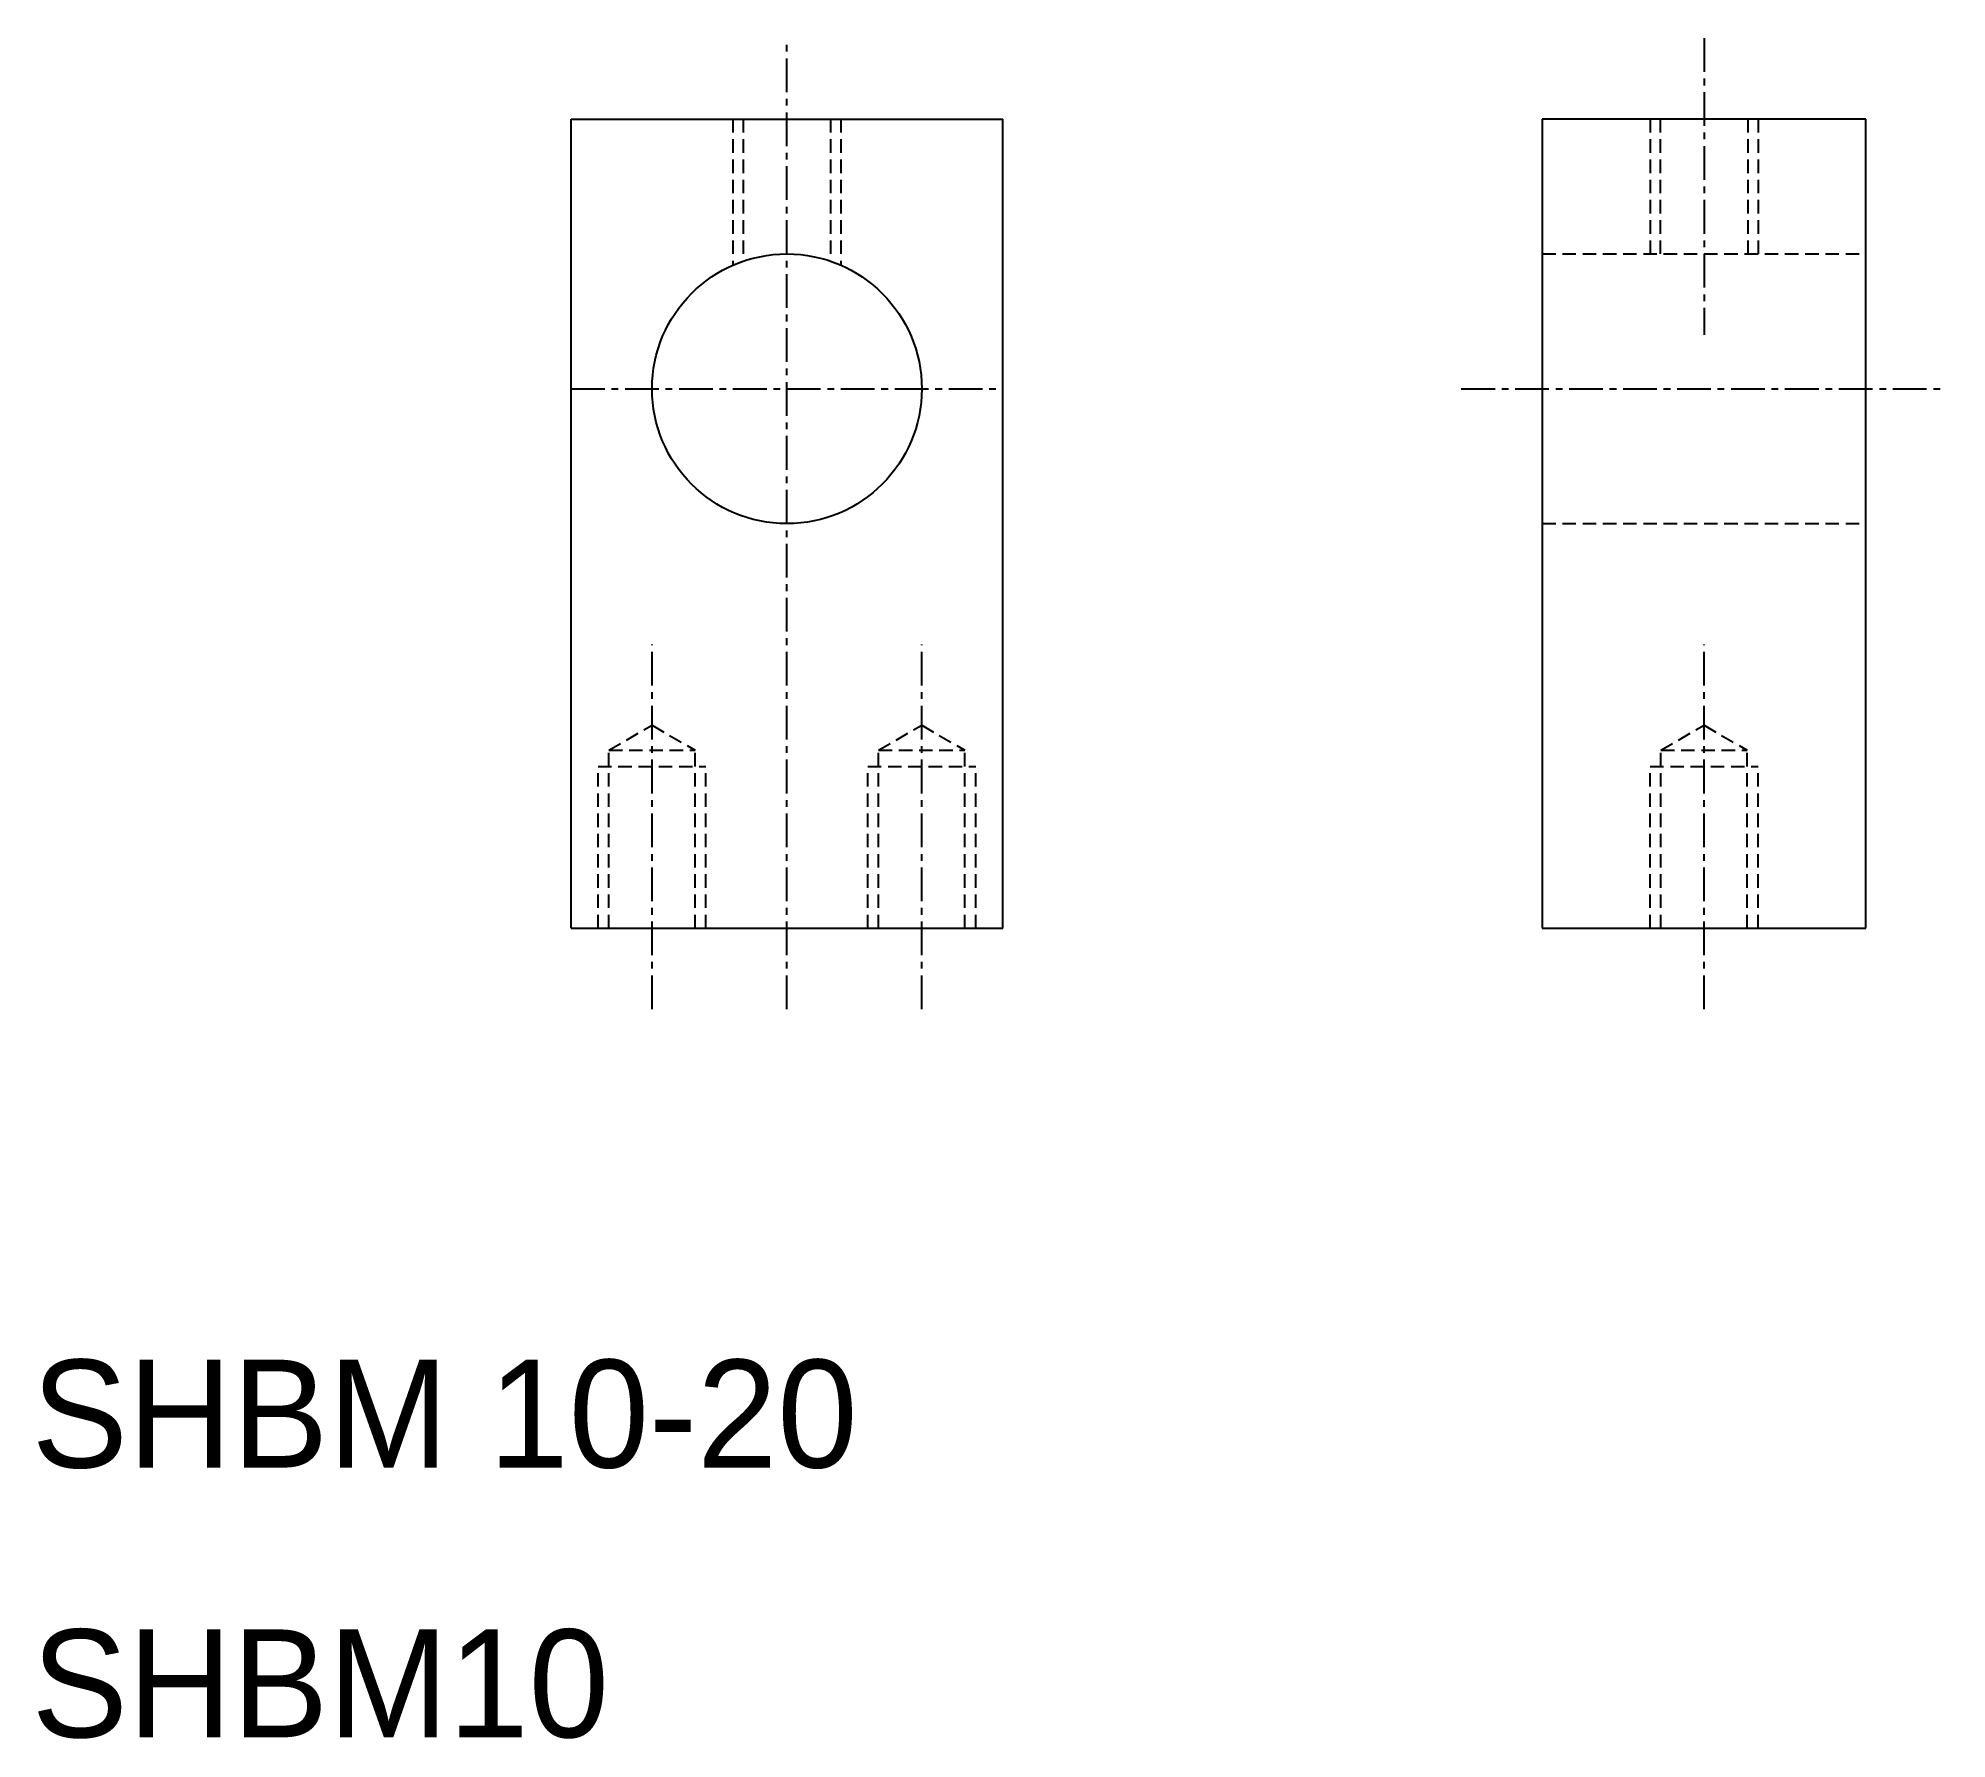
# Model space of a CAD drawing. Extents: x 10.2 to 81, y 9.9 to 73.
import ezdxf

# ---------------------------------------------------------------- set-up
doc = ezdxf.new("R2010")
doc.units = 0
doc.linetypes.add('CENTER', pattern=[2, 1.25, -0.25, 0.25, -0.25])
doc.linetypes.add('DASHED', pattern=[0.75, 0.5, -0.25])
doc.layers.get('0').update_dxf_attribs({"linetype": 'CONTINUOUS'})
doc.layers.add('CENTER', color=1, linetype='CENTER')

msp = doc.modelspace()

# ---------------------------------------------------------------- linework, layer by layer
at = {"color": 7, "linetype": 'CONTINUOUS'}
for p, q in [((30, 40), (30, 70)), ((30, 70), (46, 70)), ((46, 40), (46, 70)), ((78, 70), (66, 70)), ((66, 70), (66, 40)), ((78, 40), (78, 70)), ((30, 40), (46, 40)), ((66, 40), (78, 40))]:
    msp.add_line(p, q, dxfattribs=at)
at = {"color": 3, "linetype": 'DASHED'}
for p, q in [((36, 70), (36, 64.583)), ((36.379, 70), (36.379, 64.73)), ((39.621, 70), (39.621, 64.73)), ((40, 70), (40, 64.583)), ((70, 70), (70, 65)), ((70.379, 70), (70.379, 65)), ((73.621, 70), (73.621, 65)), ((74, 70), (74, 65)), ((66, 65), (78, 65)), ((66, 55), (78, 55)), ((31.4, 46.6), (33, 47.524)), ((33, 47.524), (34.6, 46.6)), ((41.4, 46.6), (43, 47.524)), ((43, 47.524), (44.6, 46.6)), ((70.4, 46.6), (72, 47.524)), ((72, 47.524), (73.6, 46.6)), ((31, 40), (31, 46)), ((31, 46), (35, 46)), ((31.4, 40), (31.4, 46.6)), ((31.4, 46.6), (34.6, 46.6)), ((34.6, 40), (34.6, 46.6)), ((35, 40), (35, 46)), ((41, 40), (41, 46)), ((41, 46), (45, 46)), ((41.4, 40), (41.4, 46.6)), ((41.4, 46.6), (44.6, 46.6)), ((44.6, 40), (44.6, 46.6)), ((45, 40), (45, 46)), ((70, 46), (74, 46)), ((70, 40), (70, 46)), ((70.4, 46.6), (73.6, 46.6)), ((70.4, 40), (70.4, 46.6)), ((73.6, 40), (73.6, 46.6)), ((74, 40), (74, 46))]:
    msp.add_line(p, q, dxfattribs=at)
at = {"color": 7, "linetype": 'CONTINUOUS'}
msp.add_circle((38, 60), 5, dxfattribs=at)
at = {"layer": 'CENTER', "color": 1, "linetype": 'CENTER'}
for p, q in [((38, 37), (38, 73)), ((72, 73), (72, 62)), ((30, 60), (46, 60)), ((63, 60), (81, 60)), ((33, 37), (33, 50.524)), ((43, 37), (43, 50.524)), ((72, 37), (72, 50.524))]:
    msp.add_line(p, q, dxfattribs=at)

# ---------------------------------------------------------------- texts
at = {"color": 7, "linetype": 'CONTINUOUS'}
for s, p in [('SHBM 10-20', (10, 20)), ('SHBM10', (10, 10))]:
    msp.add_text(s, height=4, dxfattribs=at).set_placement(p)

doc.saveas('drawing.dxf')
